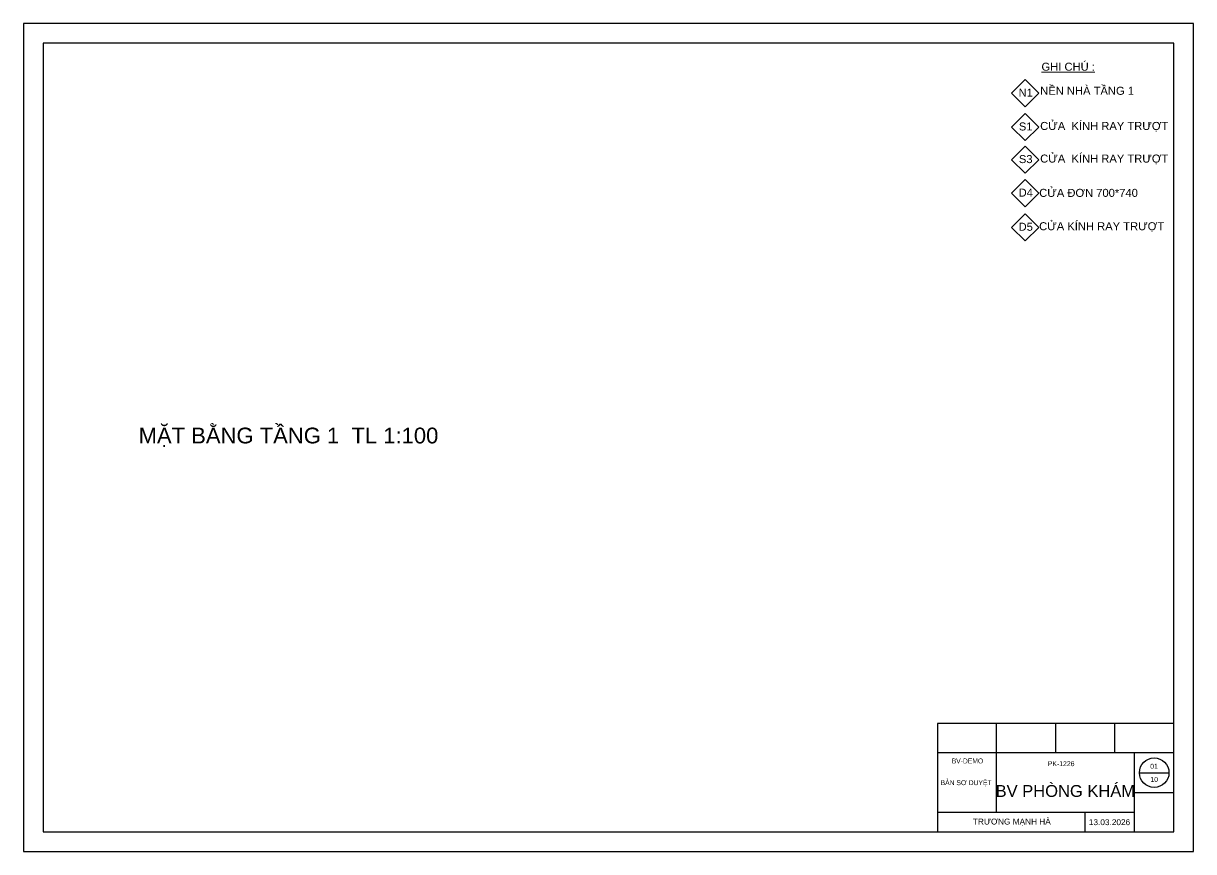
# Model space of a CAD drawing. Header units: millimetres. Extents: x -26398 to 135532, y -376633 to 43268.
# Drawn here: x 1162 to 60562, y 1268 to 43268 of the extents above; entities that cross this region are included whole.
import ezdxf

# ---------------------------------------------------------------- set-up
doc = ezdxf.new("R2010")
doc.units = ezdxf.units.MM
doc.layers.add('A6-GHICHU', color=147, linetype='Continuous', lineweight=20)
doc.styles.add('TUANH', font='')
doc.styles.get('TUANH').set_extended_font_data('VNI-Helve-Condense', bold=True)

# ---------------------------------------------------------------- blocks, each defined once
blk = doc.blocks.new('khung ten a2')
for p, q in [((-13000, 6500), (-13000, 1000)), ((-1000, 6500), (-13000, 6500)), ((-10000, 5000), (-10000, 6500)), ((-7000, 5000), (-7000, 6500)), ((-4000, 5000), (-4000, 6500)), ((-1000, 5000), (-13000, 5000)), ((-10000, 2000), (-10000, 5000)), ((-3000, 1000), (-3000, 5000)), ((-2750, 4000), (-1250, 4000)), ((-3000, 3000), (-1000, 3000)), ((-13000, 2000), (-3000, 2000)), ((-5500, 1000), (-5500, 2000))]:
    blk.add_line(p, q)
blk.add_lwpolyline([(-1000, 1000), (-1000, 41000), (-58400, 41000), (-58400, 1000)], close=True)
blk.add_circle((-2000, 4000), 750)
at = {"layer": 'DEFPOINTS', "color": 252}
blk.add_lwpolyline([(0, 0), (0, 42000), (-59400, 42000), (-59400, 0)], close=True, dxfattribs=at)
at = {"layer": 'A6-GHICHU', "ltscale": 0.5, "attachment_point": 5, "style": 'TUANH'}
for s, insert, char_height in [('{\\fArial Narrow|b0|i0|c0|p34;BV-DEMO}', (-11479, 4594), 250), ('{\\fArial|b0|i0|c163|p34;PK-1226}', (-6724, 4456), 250), ('{\\fArial|b0|i0|c163|p34;01}', (-2008, 4325), 250), ('{\\fArial Narrow|b0|i0|c0|p34;B\\fArial|b0|i0|c163|p34;Ả\\fArial Narrow|b0|i0|c0|p34;N S\\fArial|b0|i0|c163|p34;Ơ\\fArial Narrow|b0|i0|c0|p34; DUY\\fArial|b0|i0|c163|p34;Ệ\\fArial Narrow|b0|i0|c0|p34;T}', (-11547, 3467), 250), ('{\\fArial|b0|i0|c163|p34;10}', (-2000, 3659), 250), ('{\\fArial|b0|i0|c163|p34;BV PHÒNG KHÁM}', (-6510, 3069), 600), ('{\\fArial|b0|i0|c163|p34;TRƯƠNG MẠNH HÀ}', (-9226, 1489), 300)]:
    blk.add_mtext(s, dxfattribs=dict(at, insert=insert, char_height=char_height))
at = {"layer": 'A6-GHICHU', "ltscale": 0.5, "insert": (-4268, 1489), "char_height": 300, "width": 2066.23, "attachment_point": 5, "style": 'TUANH'}
blk.add_mtext('{\\fArial|b0|i0|c163|p34;1\\fArial|b0|i0|c0|p34;3\\fArial|b0|i0|c163|p34;.03.2026}', dxfattribs=at)

msp = doc.modelspace()

# ---------------------------------------------------------------- linework, layer by layer
at = {"layer": 'A6-GHICHU', "ltscale": 0.5}
for points in [[(52010.84, 39040.96), (52700.46, 39730.58), (52010.84, 40420.2), (51321.22, 39730.58)], [(52010.84, 37322.75), (52700.46, 38012.38), (52010.84, 38702), (51321.22, 38012.38)], [(52010.84, 35667.7), (52700.46, 36357.33), (52010.84, 37046.95), (51321.22, 36357.33)], [(52010.84, 33970.84), (52700.46, 34660.46), (52010.84, 35350.08), (51321.22, 34660.46)], [(52010.84, 32235.98), (52700.46, 32925.6), (52010.84, 33615.22), (51321.22, 32925.6)]]:
    msp.add_lwpolyline(points, close=True, dxfattribs=at)

# ---------------------------------------------------------------- block references
msp.add_blockref('khung ten a2', (60562.43, 1268.23))

# ---------------------------------------------------------------- texts
at = {"layer": 'A6-GHICHU', "ltscale": 0.5, "attachment_point": 5, "style": 'TUANH'}
for s, insert, char_height in [('{\\fArial|b0|i0|c0|p34;\\LGHI CHÚ :}', (54197.3, 41070.08), 406.3634), ('{\\fArial|b0|i0|c163|p34;N1}', (52041.5, 39758.21), 406.3634), ('{\\fArial|b0|i0|c163|p34;NỀN\\fArial|b0|i0|c0|p34; NHÀ\\fArial|b0|i0|c163|p34; TẦNG 1}', (55155.85, 39849.27), 406.3634), ('{\\fArial|b0|i0|c163|p34;S1}', (52041.5, 38040), 406.3634), ('{\\fArial|b0|i0|c163|p34;CỬA  KÍNH RAY TRƯỢT}', (56025.64, 38023.9), 406.3634), ('{\\fArial|b0|i0|c163|p34;S3}', (52041.5, 36384.95), 406.3634), ('{\\fArial|b0|i0|c163|p34;CỬA  KÍNH RAY TRƯỢT}', (56025.64, 36368.85), 406.3634), ('{\\fArial|b0|i0|c163|p34;D4}', (52041.5, 34688.09), 406.3634), ('{\\fArial|b0|i0|c163|p34;CỬA ĐƠN 700*740}', (55229.64, 34671.99), 406.3634), ('{\\fArial|b0|i0|c163|p34;CỬA KÍNH RAY TRƯỢT   }', (55893.56, 32937.13), 406.3634), ('{\\fArial|b0|i0|c163|p34;D5}', (52041.5, 32953.23), 406.3634), ('{\\fArial|b0|i0|c0|p34;MẶT BẰNG TẦNG 1  TL 1:100}', (14617.94, 22280.3), 800)]:
    msp.add_mtext(s, dxfattribs=dict(at, insert=insert, char_height=char_height))

doc.saveas('drawing.dxf')
